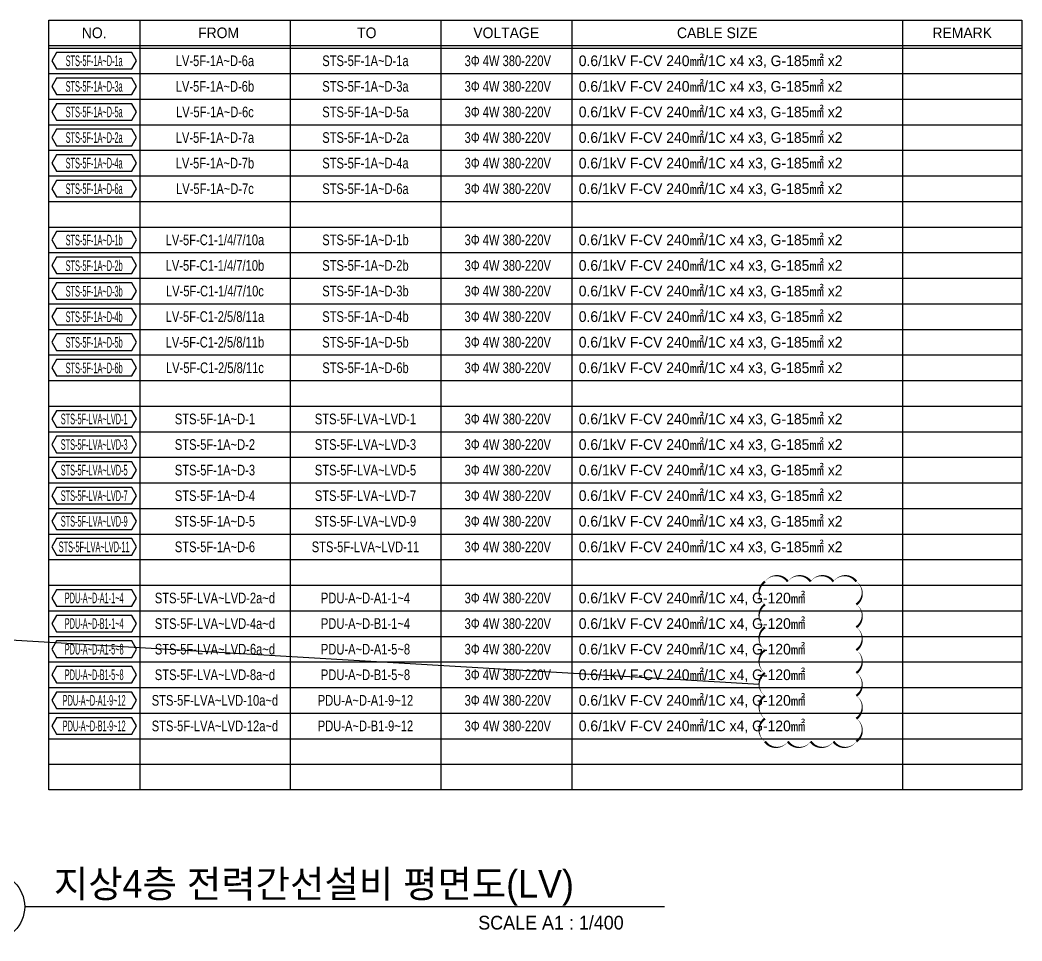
# Model space of a CAD drawing. Header units: millimetres. Extents: x -19577 to 374132, y 182625 to 847314.
# Drawn here: x 92973 to 158807, y 365250 to 425728 of the extents above; entities that cross this region are included whole.
import ezdxf
from ezdxf.enums import TextEntityAlignment as Align

# ---------------------------------------------------------------- set-up
doc = ezdxf.new("R2010")
doc.units = ezdxf.units.MM
doc.header["$LTSCALE"] = 150
for name, color, linetype in [('------00 check', 61, 'Continuous'), ('-----26 Electrical Cable Tray_HV_발전기 B', 103, 'Continuous'), ('-----29 Cable Schedule', 1, 'Continuous'), ('-----29 주기', 1, 'Continuous'), ('-----30 Text', 2, 'Continuous'), ('-----41 Drawing Title', 2, 'Continuous')]:
    doc.layers.add(name, color=color, linetype=linetype)
doc.styles.add('ELEC', font='Dotum.ttf')

msp = doc.modelspace()

# ---------------------------------------------------------------- linework, layer by layer
at = {"layer": '-----41 Drawing Title', "color": 7}
msp.add_line((135322, 367500), (93278, 367500), dxfattribs=at)
msp.add_circle((91028, 367500), 2250, dxfattribs=at)

# ---------------------------------------------------------------- texts
at = {"layer": '-----41 Drawing Title', "color": 2, "style": 'ELEC'}
msp.add_text('지상4층 전력간선설비 평면도(LV)', height=1800, dxfattribs=at).set_placement((95195, 368100))
at = {"layer": '-----41 Drawing Title', "style": 'ELEC'}
msp.add_text('SCALE A1 : 1/400', height=900, dxfattribs=at).set_placement((132637, 366000), align=Align.RIGHT)

# ---------------------------------------------------------------- wipeouts: each hides what was drawn before it
at = {"color": 3}
msp.add_wipeout([(94854, 425728), (158807, 425728), (158807, 375172), (94854, 375172)], dxfattribs=at).dxf.layer = '-----26 Electrical Cable Tray_HV_발전기 B'

# ---------------------------------------------------------------- next in the draw order: linework, layer by layer
at = {"layer": '------00 check'}
msp.add_lwpolyline([(141533, 382100), (-11998, 391176)], dxfattribs=at)
msp.add_lwpolyline([(147923, 388850, 0, 150, -0.520567), (147923, 387350, 0, 150, -0.520567), (147923, 385850, 0, 150, -0.520567), (147923, 384350, 0, 150, -0.520567), (147923, 382850, 0, 150, -0.520567), (147923, 381350, 0, 150, -0.520567), (147923, 379850, 0, 150, -0.520567), (147923, 378350, 0, 150, -0.520567), (146423, 378350, 0, 150, -0.520567), (144923, 378350, 0, 150, -0.520567), (143423, 378350, 0, 150, -0.520567), (141923, 378350, 0, 150, -0.520567), (141923, 379850, 0, 150, -0.520567), (141923, 381350, 0, 150, -0.520567), (141923, 382850, 0, 150, -0.520567), (141923, 384350, 0, 150, -0.520567), (141923, 385850, 0, 150, -0.520567), (141923, 387350, 0, 150, -0.520567), (141923, 388850, 0, 150, -0.520567), (143423, 388850, 0, 150, -0.520567), (144923, 388850, 0, 150, -0.520567), (146423, 388850, 0, 150, -0.520567), (147923, 388850, 0, 150, -0.520567)], format="xyseb", dxfattribs=at)
at = {"layer": '-----29 Cable Schedule'}
for p, q in [((100834, 425728), (100834, 423892)), ((110725, 425728), (110725, 423892)), ((120617, 425728), (120617, 423892)), ((129228, 425728), (129228, 423892)), ((150957, 425728), (150957, 423892))]:
    msp.add_line(p, q, dxfattribs=at)
at = {"layer": '-----29 Cable Schedule', "color": 3}
for p, q in [((94854, 424048), (158807, 424048)), ((94854, 423892), (158807, 423892))]:
    msp.add_line(p, q, dxfattribs=at)
at = {"layer": '-----29 Cable Schedule', "color": 1}
for p, q in [((100834, 423892), (100834, 375172)), ((110725, 423892), (110725, 375172)), ((120617, 423892), (120617, 375172)), ((129228, 423892), (129228, 375172)), ((150957, 423892), (150957, 375172)), ((94854, 422212), (158807, 422212)), ((94854, 420532), (158807, 420532)), ((94854, 418852), (158807, 418852)), ((94854, 417172), (158807, 417172)), ((94854, 415492), (158807, 415492)), ((94854, 413812), (158807, 413812)), ((94854, 412132), (158807, 412132)), ((94854, 410452), (158807, 410452)), ((94854, 408772), (158807, 408772)), ((94854, 407092), (158807, 407092)), ((94854, 405412), (158807, 405412)), ((94854, 403732), (158807, 403732)), ((94854, 402052), (158807, 402052)), ((94854, 400372), (158807, 400372)), ((94854, 398692), (158807, 398692)), ((94854, 397012), (158807, 397012)), ((94854, 395332), (158807, 395332)), ((94854, 393652), (158807, 393652)), ((94854, 391972), (158807, 391972)), ((94854, 390292), (158807, 390292)), ((94854, 388612), (158807, 388612)), ((94854, 386932), (158807, 386932)), ((94854, 385252), (158807, 385252)), ((94854, 383572), (158807, 383572)), ((94854, 381892), (158807, 381892)), ((94854, 380212), (158807, 380212)), ((94854, 378532), (158807, 378532)), ((94854, 376852), (158807, 376852))]:
    msp.add_line(p, q, dxfattribs=at)
at = {"layer": '-----29 Cable Schedule', "color": 3}
msp.add_lwpolyline([(94854, 425728), (158807, 425728), (158807, 375172), (94854, 375172)], close=True, dxfattribs=at)
at = {"layer": '-----29 주기'}
for points in [[(95374, 423591), (95063, 423052), (95374, 422513), (100313, 422513), (100624, 423052), (100313, 423591)], [(95374, 421911), (95063, 421372), (95374, 420833), (100313, 420833), (100624, 421372), (100313, 421911)], [(95374, 420231), (95063, 419692), (95374, 419153), (100313, 419153), (100624, 419692), (100313, 420231)], [(95374, 418551), (95063, 418012), (95374, 417473), (100313, 417473), (100624, 418012), (100313, 418551)], [(95374, 416871), (95063, 416332), (95374, 415793), (100313, 415793), (100624, 416332), (100313, 416871)], [(95374, 415191), (95063, 414652), (95374, 414113), (100313, 414113), (100624, 414652), (100313, 415191)], [(95374, 411831), (95063, 411292), (95374, 410753), (100313, 410753), (100624, 411292), (100313, 411831)], [(95374, 410151), (95063, 409612), (95374, 409073), (100313, 409073), (100624, 409612), (100313, 410151)], [(95374, 408471), (95063, 407932), (95374, 407393), (100313, 407393), (100624, 407932), (100313, 408471)], [(95374, 406791), (95063, 406252), (95374, 405713), (100313, 405713), (100624, 406252), (100313, 406791)], [(95374, 405111), (95063, 404572), (95374, 404033), (100313, 404033), (100624, 404572), (100313, 405111)], [(95374, 403431), (95063, 402892), (95374, 402353), (100313, 402353), (100624, 402892), (100313, 403431)], [(95374, 400071), (95063, 399532), (95374, 398993), (100313, 398993), (100624, 399532), (100313, 400071)], [(95374, 398391), (95063, 397852), (95374, 397313), (100313, 397313), (100624, 397852), (100313, 398391)], [(95374, 396711), (95063, 396172), (95374, 395633), (100313, 395633), (100624, 396172), (100313, 396711)], [(95374, 395031), (95063, 394492), (95374, 393953), (100313, 393953), (100624, 394492), (100313, 395031)], [(95374, 393351), (95063, 392812), (95374, 392273), (100313, 392273), (100624, 392812), (100313, 393351)], [(95374, 391671), (95063, 391132), (95374, 390593), (100313, 390593), (100624, 391132), (100313, 391671)], [(95374, 388311), (95063, 387772), (95374, 387233), (100313, 387233), (100624, 387772), (100313, 388311)], [(95374, 386631), (95063, 386092), (95374, 385553), (100313, 385553), (100624, 386092), (100313, 386631)], [(95374, 384951), (95063, 384412), (95374, 383873), (100313, 383873), (100624, 384412), (100313, 384951)], [(95374, 383271), (95063, 382732), (95374, 382193), (100313, 382193), (100624, 382732), (100313, 383271)], [(95374, 381591), (95063, 381052), (95374, 380513), (100313, 380513), (100624, 381052), (100313, 381591)], [(95374, 379911), (95063, 379372), (95374, 378833), (100313, 378833), (100624, 379372), (100313, 379911)]]:
    msp.add_lwpolyline(points, close=True, dxfattribs=at)

# ---------------------------------------------------------------- next in the draw order: texts
at = {"layer": '-----30 Text', "style": 'ELEC'}
msp.add_text('NO.', height=700, dxfattribs=at).set_placement((97844, 424888), align=Align.MIDDLE)
for s, p in [('FROM', (106020, 424888)), ('TO', (115759, 424888)), ('VOLTAGE', (124919, 424888)), ('CABLE SIZE', (138785, 424888)), ('REMARK', (154882, 424888))]:
    msp.add_text(s, height=700, dxfattribs=at).set_placement(p, align=Align.MIDDLE_CENTER)
at = {"layer": '-----30 Text', "linetype": 'Continuous', "style": 'ELEC', "width": 0.5}
for s, p in [('STS-5F-1A~D-1a', (97844, 423052)), ('STS-5F-1A~D-3a', (97844, 421372)), ('STS-5F-1A~D-5a', (97844, 419692)), ('STS-5F-1A~D-2a', (97844, 418012)), ('STS-5F-1A~D-4a', (97844, 416332)), ('STS-5F-1A~D-6a', (97844, 414652)), ('STS-5F-1A~D-1b', (97844, 411292)), ('STS-5F-1A~D-2b', (97844, 409612)), ('STS-5F-1A~D-3b', (97844, 407932)), ('STS-5F-1A~D-4b', (97844, 406252)), ('STS-5F-1A~D-5b', (97844, 404572)), ('STS-5F-1A~D-6b', (97844, 402892)), ('STS-5F-LVA~LVD-1', (97844, 399532)), ('STS-5F-LVA~LVD-3', (97844, 397852)), ('STS-5F-LVA~LVD-5', (97844, 396172)), ('STS-5F-LVA~LVD-7', (97844, 394492)), ('STS-5F-LVA~LVD-9', (97844, 392812)), ('STS-5F-LVA~LVD-11', (97844, 391132)), ('PDU-A~D-A1-1~4', (97844, 387772)), ('PDU-A~D-B1-1~4', (97844, 386092)), ('PDU-A~D-A1-5~8', (97844, 384412)), ('PDU-A~D-B1-5~8', (97844, 382732)), ('PDU-A~D-A1-9~12', (97844, 381052)), ('PDU-A~D-B1-9~12', (97844, 379372))]:
    msp.add_text(s, height=700, dxfattribs=at).set_placement(p, align=Align.MIDDLE)
at = {"layer": '-----30 Text', "color": 3, "style": 'ELEC', "width": 0.8}
for s, p in [('LV-5F-1A~D-6a', (105779, 423052)), ('STS-5F-1A~D-1a', (115671, 423052)), ('3Φ 4W 380-220V', (125021, 423052)), ('LV-5F-1A~D-6b', (105779, 421372)), ('STS-5F-1A~D-3a', (115671, 421372)), ('3Φ 4W 380-220V', (125021, 421372)), ('LV-5F-1A~D-6c', (105779, 419692)), ('STS-5F-1A~D-5a', (115671, 419692)), ('3Φ 4W 380-220V', (125021, 419692)), ('LV-5F-1A~D-7a', (105779, 418012)), ('STS-5F-1A~D-2a', (115671, 418012)), ('3Φ 4W 380-220V', (125021, 418012)), ('LV-5F-1A~D-7b', (105779, 416332)), ('STS-5F-1A~D-4a', (115671, 416332)), ('3Φ 4W 380-220V', (125021, 416332)), ('LV-5F-1A~D-7c', (105779, 414652)), ('STS-5F-1A~D-6a', (115671, 414652)), ('3Φ 4W 380-220V', (125021, 414652)), ('LV-5F-C1-1/4/7/10a', (105779, 411292)), ('STS-5F-1A~D-1b', (115671, 411292)), ('3Φ 4W 380-220V', (125021, 411292)), ('LV-5F-C1-1/4/7/10b', (105779, 409612)), ('STS-5F-1A~D-2b', (115671, 409612)), ('3Φ 4W 380-220V', (125021, 409612)), ('LV-5F-C1-1/4/7/10c', (105779, 407932)), ('STS-5F-1A~D-3b', (115671, 407932)), ('3Φ 4W 380-220V', (125021, 407932)), ('LV-5F-C1-2/5/8/11a', (105779, 406252)), ('STS-5F-1A~D-4b', (115671, 406252)), ('3Φ 4W 380-220V', (125021, 406252)), ('LV-5F-C1-2/5/8/11b', (105779, 404572)), ('STS-5F-1A~D-5b', (115671, 404572)), ('3Φ 4W 380-220V', (125021, 404572)), ('LV-5F-C1-2/5/8/11c', (105779, 402892)), ('STS-5F-1A~D-6b', (115671, 402892)), ('3Φ 4W 380-220V', (125021, 402892)), ('STS-5F-1A~D-1', (105779, 399532)), ('STS-5F-LVA~LVD-1', (115671, 399532)), ('3Φ 4W 380-220V', (125021, 399532)), ('STS-5F-1A~D-2', (105779, 397852)), ('STS-5F-LVA~LVD-3', (115671, 397852)), ('3Φ 4W 380-220V', (125021, 397852)), ('STS-5F-1A~D-3', (105779, 396172)), ('STS-5F-LVA~LVD-5', (115671, 396172)), ('3Φ 4W 380-220V', (125021, 396172)), ('STS-5F-1A~D-4', (105779, 394492)), ('STS-5F-LVA~LVD-7', (115671, 394492)), ('3Φ 4W 380-220V', (125021, 394492)), ('STS-5F-1A~D-5', (105779, 392812)), ('STS-5F-LVA~LVD-9', (115671, 392812)), ('3Φ 4W 380-220V', (125021, 392812)), ('STS-5F-1A~D-6', (105779, 391132)), ('STS-5F-LVA~LVD-11', (115671, 391132)), ('3Φ 4W 380-220V', (125021, 391132)), ('STS-5F-LVA~LVD-2a~d', (105779, 387772)), ('PDU-A~D-A1-1~4', (115671, 387772)), ('3Φ 4W 380-220V', (125021, 387772)), ('STS-5F-LVA~LVD-4a~d', (105779, 386092)), ('3Φ 4W 380-220V', (125021, 386092)), ('PDU-A~D-B1-1~4', (115671, 386092)), ('STS-5F-LVA~LVD-6a~d', (105779, 384412)), ('PDU-A~D-A1-5~8', (115671, 384412)), ('3Φ 4W 380-220V', (125021, 384412)), ('STS-5F-LVA~LVD-8a~d', (105779, 382732)), ('PDU-A~D-B1-5~8', (115671, 382732)), ('3Φ 4W 380-220V', (125021, 382732)), ('STS-5F-LVA~LVD-10a~d', (105779, 381052)), ('PDU-A~D-A1-9~12', (115671, 381052)), ('3Φ 4W 380-220V', (125021, 381052)), ('STS-5F-LVA~LVD-12a~d', (105779, 379372)), ('PDU-A~D-B1-9~12', (115671, 379372)), ('3Φ 4W 380-220V', (125021, 379372))]:
    msp.add_text(s, height=700, dxfattribs=at).set_placement(p, align=Align.MIDDLE_CENTER)
at = {"layer": '-----30 Text', "color": 3, "style": 'ELEC'}
for s, p in [('0.6/1kV F-CV 240㎟/1C x4 x3, G-185㎟ x2', (129685, 423052)), ('0.6/1kV F-CV 240㎟/1C x4 x3, G-185㎟ x2', (129685, 421372)), ('0.6/1kV F-CV 240㎟/1C x4 x3, G-185㎟ x2', (129685, 419692)), ('0.6/1kV F-CV 240㎟/1C x4 x3, G-185㎟ x2', (129685, 418012)), ('0.6/1kV F-CV 240㎟/1C x4 x3, G-185㎟ x2', (129685, 416332)), ('0.6/1kV F-CV 240㎟/1C x4 x3, G-185㎟ x2', (129685, 414652)), ('0.6/1kV F-CV 240㎟/1C x4 x3, G-185㎟ x2', (129685, 411292)), ('0.6/1kV F-CV 240㎟/1C x4 x3, G-185㎟ x2', (129685, 409612)), ('0.6/1kV F-CV 240㎟/1C x4 x3, G-185㎟ x2', (129685, 407932)), ('0.6/1kV F-CV 240㎟/1C x4 x3, G-185㎟ x2', (129685, 406252)), ('0.6/1kV F-CV 240㎟/1C x4 x3, G-185㎟ x2', (129685, 404572)), ('0.6/1kV F-CV 240㎟/1C x4 x3, G-185㎟ x2', (129685, 402892)), ('0.6/1kV F-CV 240㎟/1C x4 x3, G-185㎟ x2', (129685, 399532)), ('0.6/1kV F-CV 240㎟/1C x4 x3, G-185㎟ x2', (129685, 397852)), ('0.6/1kV F-CV 240㎟/1C x4 x3, G-185㎟ x2', (129685, 396172)), ('0.6/1kV F-CV 240㎟/1C x4 x3, G-185㎟ x2', (129685, 394492)), ('0.6/1kV F-CV 240㎟/1C x4 x3, G-185㎟ x2', (129685, 392812)), ('0.6/1kV F-CV 240㎟/1C x4 x3, G-185㎟ x2', (129685, 391132)), ('0.6/1kV F-CV 240㎟/1C x4, G-120㎟', (129685, 387772)), ('0.6/1kV F-CV 240㎟/1C x4, G-120㎟', (129685, 386092)), ('0.6/1kV F-CV 240㎟/1C x4, G-120㎟', (129685, 384412)), ('0.6/1kV F-CV 240㎟/1C x4, G-120㎟', (129685, 382732)), ('0.6/1kV F-CV 240㎟/1C x4, G-120㎟', (129685, 381052)), ('0.6/1kV F-CV 240㎟/1C x4, G-120㎟', (129685, 379372))]:
    msp.add_text(s, height=700, dxfattribs=at).set_placement(p, align=Align.MIDDLE_LEFT)

doc.saveas('drawing.dxf')
